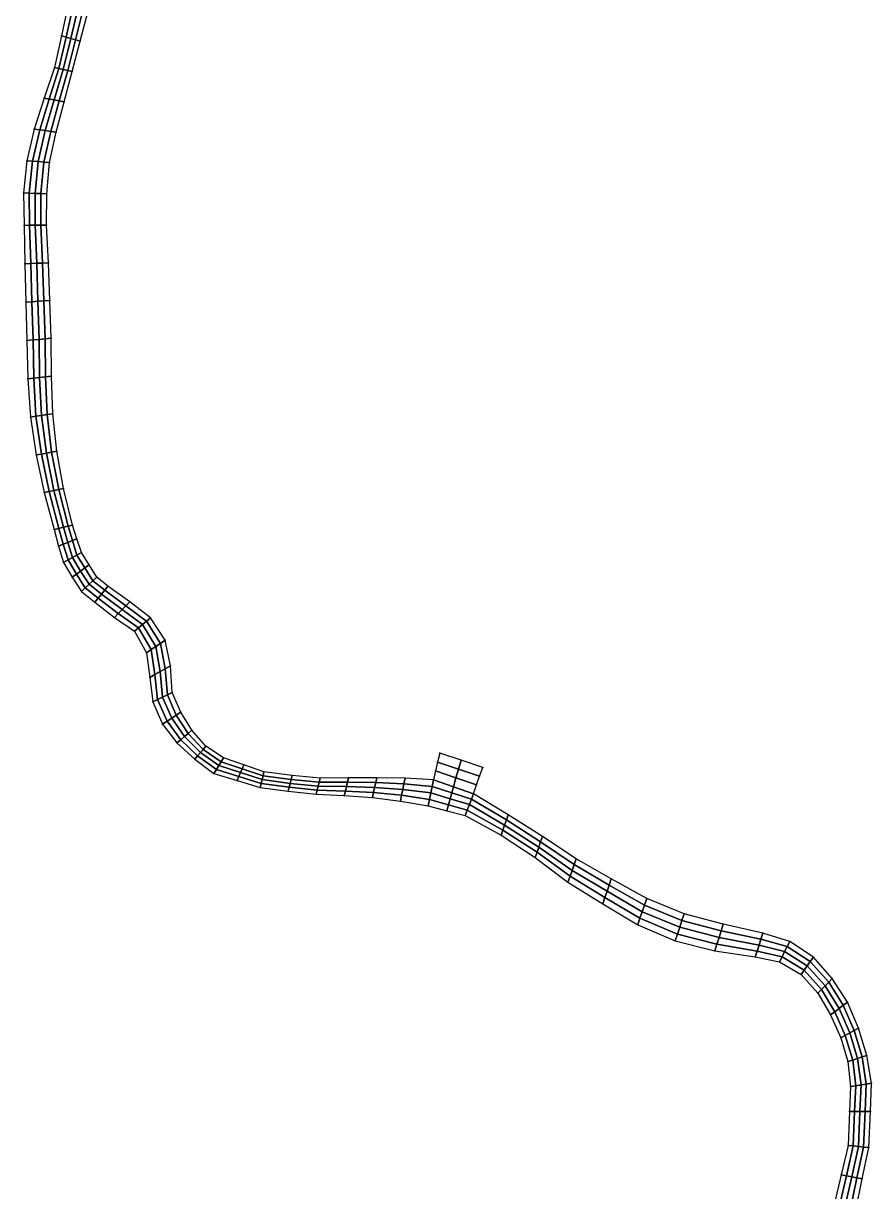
# Model space of a CAD drawing. Extents: x 380707 to 407438, y 6452841 to 6483357.
# Drawn here: x 404945 to 406314, y 6473860 to 6475747 of the extents above; entities that cross this region are included whole.
import ezdxf

# ---------------------------------------------------------------- set-up
doc = ezdxf.new("R2010")
doc.units = 0
for name, color, linetype in [('MESH_BOUND', 25, 'CONTINUOUS'), ('MESH_ELEMS', 18, 'CONTINUOUS'), ('MESH_NDSTRNGS', 17, 'CONTINUOUS'), ('MESH_NODES', 18, 'CONTINUOUS')]:
    doc.layers.add(name, color=color, linetype=linetype)

msp = doc.modelspace()

# ---------------------------------------------------------------- linework, layer by layer
at = {"layer": 'MESH_BOUND', "color": 25}
for points in [[(405016.874, 6475778.52, 1.051), (405006.238, 6475727.21, 0.878)], [(405036.489, 6475718.46, 1.005), (405049.411, 6475767.37, 1.38)], [(405006.238, 6475727.21, 0.878), (404994.872, 6475676.1, 0.903)], [(405023.564, 6475669.55, 0.808), (405036.489, 6475718.46, 1.005)], [(404994.872, 6475676.1, 0.903), (404978.124, 6475626.43, 0.861)], [(405010.644, 6475620.64, 1.458), (405023.564, 6475669.55, 0.808)], [(404978.124, 6475626.43, 0.861), (404962.206, 6475576.52, 0.428)], [(404997.843, 6475571.71, 1.864), (405010.644, 6475620.64, 1.458)], [(404962.206, 6475576.52, 0.428), (404950.489, 6475525.52, 0.475)], [(404987.029, 6475522.37, 1.937), (404997.843, 6475571.71, 1.864)], [(404950.489, 6475525.52, 0.475), (404944.729, 6475473.45, 0.909)], [(404982.355, 6475472, 2.616), (404987.029, 6475522.37, 1.937)], [(404944.729, 6475473.45, 0.909), (404945.803, 6475421.05, -1.663)], [(404981.93, 6475421.42, 1.966), (404982.355, 6475472, 2.616)], [(404945.803, 6475421.05, -1.663), (404947.069, 6475359.09, -1.265)], [(404985.331, 6475360.54, 1.17), (404981.93, 6475421.42, 1.966)], [(404947.069, 6475359.09, -1.265), (404948.849, 6475297.13, -0.876)], [(404987.605, 6475299.6, 1.335), (404985.331, 6475360.54, 1.17)], [(404948.849, 6475297.13, -0.876), (404950.584, 6475235.18, -1.213)], [(404989.676, 6475238.66, 0.958), (404987.605, 6475299.6, 1.335)], [(404950.584, 6475235.18, -1.213), (404952.065, 6475173.22, -1.091)], [(404989.952, 6475177.68, 1.245), (404989.676, 6475238.66, 0.958)], [(404992.085, 6475116.8, 1.366), (404989.952, 6475177.68, 1.245)], [(404952.065, 6475173.22, -1.091), (404956.094, 6475111.49, -0.995)], [(404956.094, 6475111.49, -0.995), (404965.489, 6475050.22, -1.192)], [(404998.624, 6475056.17, 0.651), (404992.085, 6475116.8, 1.366)], [(404965.489, 6475050.22, -1.192), (404978.539, 6474989.73, -0.417)], [(405009.701, 6474996.34, 0.914), (404998.624, 6475056.17, 0.651)], [(404978.539, 6474989.73, -0.417), (404994.567, 6474929.86, -1.343)], [(405024.243, 6474937.12, 1.061), (405009.701, 6474996.34, 0.914)], [(404994.567, 6474929.86, -1.343), (405001.42, 6474903.04, -1.246)], [(405031.285, 6474914.83, 1.388), (405024.243, 6474937.12, 1.061)], [(405038.54, 6474892.63, 0.722), (405031.285, 6474914.83, 1.388)], [(405001.42, 6474903.04, -1.246), (405009.583, 6474876.77, -0.109)], [(405050.723, 6474872.68, 0.891), (405038.54, 6474892.63, 0.722)], [(405009.583, 6474876.77, -0.109), (405023.59, 6474852.9, -0.716)], [(405063.157, 6474852.95, 0.058), (405050.723, 6474872.68, 0.891)], [(405023.59, 6474852.9, -0.716), (405038.539, 6474829.83, 0.948)], [(405081.367, 6474838.29, 0.316), (405063.157, 6474852.95, 0.058)], [(405116.378, 6474813.03, -1.377), (405081.367, 6474838.29, 0.316)], [(405038.539, 6474829.83, 0.948), (405059.9, 6474812.23, -1.573)], [(405059.9, 6474812.23, -1.573), (405091.62, 6474787.91, 1.263)], [(405150.172, 6474787.18, -1.672), (405116.378, 6474813.03, -1.377)], [(405091.62, 6474787.91, 1.263), (405124.169, 6474765.67, 0.329)], [(405173.824, 6474750.97, -0.343), (405150.172, 6474787.18, -1.672)], [(405124.169, 6474765.67, 0.329), (405143.665, 6474730.78, -0.263)], [(405182.339, 6474709.75, -1.629), (405173.824, 6474750.97, -0.343)], [(405143.665, 6474730.78, -0.263), (405148.682, 6474691.04, -0.481)], [(405185.001, 6474666.58, 0.082), (405182.339, 6474709.75, -1.629)], [(405148.682, 6474691.04, -0.481), (405153.7, 6474651.3, -2.374)], [(405199.065, 6474635.05, 1.523), (405185.001, 6474666.58, 0.082)], [(405153.7, 6474651.3, -2.374), (405169.579, 6474615.72, -1.413)], [(405216.798, 6474605.63, -0.29), (405199.065, 6474635.05, 1.523)], [(405169.579, 6474615.72, -1.413), (405192.768, 6474585.31, -0.119)], [(405239.37, 6474579.96, -0.391), (405216.798, 6474605.63, -0.29)], [(405192.768, 6474585.31, -0.119), (405221.545, 6474559.08, -0.152)], [(405268.051, 6474561.14, 0.077), (405239.37, 6474579.96, -0.391)], [(405221.545, 6474559.08, -0.152), (405252.437, 6474535.76, 1.138)], [(405300.648, 6474549.75, 0.597), (405268.051, 6474561.14, 0.077)], [(405613.608, 6474554.28, 0.962), (405610.155, 6474539.94, 1.87)], [(405617.1, 6474568.6, 2.559), (405613.608, 6474554.28, 0.962)], [(405651.8, 6474557.1, 1.776), (405617.1, 6474568.6, 2.559)], [(405686.5, 6474545.6, 2.483), (405651.8, 6474557.1, 1.776)], [(405252.437, 6474535.76, 1.138), (405289.751, 6474524.56, 1.63)], [(405333.242, 6474538.36, -1.611), (405300.648, 6474549.75, 0.597)], [(405378.574, 6474532.45, -1.544), (405333.242, 6474538.36, -1.611)], [(405424.026, 6474528.49, -1.308), (405378.574, 6474532.45, -1.544)], [(405610.155, 6474539.94, 1.87), (405606.79, 6474525.59, -0.867)], [(405681.304, 6474531.48, 2.784), (405686.5, 6474545.6, 2.483)], [(405289.751, 6474524.56, 1.63), (405327.062, 6474513.35, 1.846)], [(405327.062, 6474513.35, 1.846), (405372.196, 6474507.35, 0.5)], [(405469.74, 6474528.81, -1.735), (405424.026, 6474528.49, -1.308)], [(405515.455, 6474529.01, -2.056), (405469.74, 6474528.81, -1.735)], [(405561.145, 6474528.13, -1.922), (405515.455, 6474529.01, -2.056)], [(405606.79, 6474525.59, -0.867), (405561.145, 6474528.13, -1.922)], [(405671.6, 6474503, -0.844), (405676.292, 6474517.3, 2.706)], [(405676.292, 6474517.3, 2.706), (405681.304, 6474531.48, 2.784)], [(405372.196, 6474507.35, 0.5), (405417.408, 6474502.23, 0.686)], [(405417.408, 6474502.23, 0.686), (405462.899, 6474500.31, 1.526)], [(405462.899, 6474500.31, 1.526), (405508.305, 6474497.29, 1.136)], [(405508.305, 6474497.29, 1.136), (405553.432, 6474491.37, 1.897)], [(405727.476, 6474469.02, 0.132), (405671.6, 6474503, -0.844)], [(405553.432, 6474491.37, 1.897), (405598.264, 6474483.42, 1.887)], [(405598.264, 6474483.42, 1.887), (405628.198, 6474475.67, 1.667)], [(405628.198, 6474475.67, 1.667), (405658.129, 6474467.91, 0.898)], [(405658.129, 6474467.91, 0.898), (405716.013, 6474436.06, 0.955)], [(405782.823, 6474434.2, -1.449), (405727.476, 6474469.02, 0.132)], [(405716.013, 6474436.06, 0.955), (405771.132, 6474399.91, 0.709)], [(405837.402, 6474398.18, -1.017), (405782.823, 6474434.2, -1.449)], [(405771.132, 6474399.91, 0.709), (405824.093, 6474360.41, 0.567)], [(405894.019, 6474365.53, 0.059), (405837.402, 6474398.18, -1.017)], [(405951.309, 6474333.99, 0.021), (405894.019, 6474365.53, 0.059)], [(405824.093, 6474360.41, 0.567), (405880.19, 6474325.55, -0.403)], [(405880.19, 6474325.55, -0.403), (405936.624, 6474291.2, 1.328)], [(406011.714, 6474309.3, 0.2), (405951.309, 6474333.99, 0.021)], [(406074.833, 6474292.52, -1.065), (406011.714, 6474309.3, 0.2)], [(405936.624, 6474291.2, 1.328), (405997.383, 6474265.61, 1.161)], [(406138.532, 6474277.71, -1.914), (406074.833, 6474292.52, -1.065)], [(406182.017, 6474264.48, -1.987), (406138.532, 6474277.71, -1.914)], [(405997.383, 6474265.61, 1.161), (406061.263, 6474249.6, 0.714)], [(406061.263, 6474249.6, 0.714), (406126.498, 6474239.49, 1.743)], [(406220.265, 6474239.07, -1.707), (406182.017, 6474264.48, -1.987)], [(406126.498, 6474239.49, 1.743), (406165.709, 6474231.67, 1.728)], [(406165.709, 6474231.67, 1.728), (406200.694, 6474211.15, 1.389)], [(406250.74, 6474204.94, -0.135), (406220.265, 6474239.07, -1.707)], [(406200.694, 6474211.15, 1.389), (406227.747, 6474180.98, 0.479)], [(406275.523, 6474166.51, 1.354), (406250.74, 6474204.94, -0.135)], [(406227.747, 6474180.98, 0.479), (406247.928, 6474145.98, 0.144)], [(406293.386, 6474124.44, -1.22), (406275.523, 6474166.51, 1.354)], [(406247.928, 6474145.98, 0.144), (406264.537, 6474109.02, 1.051)], [(406306.58, 6474080.48, 0.885), (406293.386, 6474124.44, -1.22)], [(406264.537, 6474109.02, 1.051), (406276.188, 6474070.43, 0.598)], [(406314.351, 6474035.61, 0.063), (406306.58, 6474080.48, 0.885)], [(406276.188, 6474070.43, 0.598), (406280.03, 6474030.25, -0.213)], [(406280.03, 6474030.25, -0.213), (406278.423, 6473989.72, -0.159)], [(406312.284, 6473989.74, -0.582), (406314.351, 6474035.61, 0.063)], [(406278.423, 6473989.72, -0.159), (406276.255, 6473935.05, -0.09)], [(406309.666, 6473931.66, 1.135), (406312.284, 6473989.74, -0.582)], [(406276.255, 6473935.05, -0.09), (406265.087, 6473887.48, 0.395)], [(406299.175, 6473881.04, 0.669), (406309.666, 6473931.66, 1.135)], [(406265.087, 6473887.48, 0.395), (406253.919, 6473839.92, -0.778)], [(406288.683, 6473830.43, 1.475), (406299.175, 6473881.04, 0.669)]]:
    msp.add_polyline3d(points, dxfattribs=at)
at = {"layer": 'MESH_ELEMS', "color": 178}
for points in [[(405006.238, 6475727.21, 0.878), (405013.8, 6475725.02, 0.515), (405025.008, 6475775.73, 0.356), (405016.874, 6475778.52, 1.051)], [(405013.8, 6475725.02, 0.515), (405021.363, 6475722.83, 0.478), (405033.143, 6475772.94, 0.233), (405025.008, 6475775.73, 0.356)], [(405021.363, 6475722.83, 0.478), (405028.926, 6475720.65, 0.467), (405041.277, 6475770.15, 0.28), (405033.143, 6475772.94, 0.233)], [(405028.926, 6475720.65, 0.467), (405036.489, 6475718.46, 1.005), (405049.411, 6475767.37, 1.38), (405041.277, 6475770.15, 0.28)], [(404994.872, 6475676.1, 0.903), (405002.045, 6475674.46, 0.859), (405013.8, 6475725.02, 0.515), (405006.238, 6475727.21, 0.878)], [(405002.045, 6475674.46, 0.859), (405009.218, 6475672.82, 0.747), (405021.363, 6475722.83, 0.478), (405013.8, 6475725.02, 0.515)], [(405009.218, 6475672.82, 0.747), (405016.391, 6475671.19, 0.619), (405028.926, 6475720.65, 0.467), (405021.363, 6475722.83, 0.478)], [(405016.391, 6475671.19, 0.619), (405023.564, 6475669.55, 0.808), (405036.489, 6475718.46, 1.005), (405028.926, 6475720.65, 0.467)], [(404978.124, 6475626.43, 0.861), (404986.254, 6475624.99, 0.362), (405002.045, 6475674.46, 0.859), (404994.872, 6475676.1, 0.903)], [(404986.254, 6475624.99, 0.362), (404994.384, 6475623.54, 0.412), (405009.218, 6475672.82, 0.747), (405002.045, 6475674.46, 0.859)], [(404994.384, 6475623.54, 0.412), (405002.514, 6475622.09, 0.992), (405016.391, 6475671.19, 0.619), (405009.218, 6475672.82, 0.747)], [(405002.514, 6475622.09, 0.992), (405010.644, 6475620.64, 1.458), (405023.564, 6475669.55, 0.808), (405016.391, 6475671.19, 0.619)], [(404962.206, 6475576.52, 0.428), (404971.115, 6475575.32, 0.173), (404986.254, 6475624.99, 0.362), (404978.124, 6475626.43, 0.861)], [(404971.115, 6475575.32, 0.173), (404980.024, 6475574.11, 0.271), (404994.384, 6475623.54, 0.412), (404986.254, 6475624.99, 0.362)], [(404980.024, 6475574.11, 0.271), (404988.933, 6475572.91, 0.367), (405002.514, 6475622.09, 0.992), (404994.384, 6475623.54, 0.412)], [(404988.933, 6475572.91, 0.367), (404997.843, 6475571.71, 1.864), (405010.644, 6475620.64, 1.458), (405002.514, 6475622.09, 0.992)], [(404950.489, 6475525.52, 0.475), (404959.624, 6475524.73, 0.18), (404971.115, 6475575.32, 0.173), (404962.206, 6475576.52, 0.428)], [(404959.624, 6475524.73, 0.18), (404968.759, 6475523.94, 0.343), (404980.024, 6475574.11, 0.271), (404971.115, 6475575.32, 0.173)], [(404968.759, 6475523.94, 0.343), (404977.894, 6475523.16, 0.635), (404988.933, 6475572.91, 0.367), (404980.024, 6475574.11, 0.271)], [(404977.894, 6475523.16, 0.635), (404987.029, 6475522.37, 1.937), (404997.843, 6475571.71, 1.864), (404988.933, 6475572.91, 0.367)], [(404944.729, 6475473.45, 0.909), (404954.136, 6475473.09, 0.432), (404959.624, 6475524.73, 0.18), (404950.489, 6475525.52, 0.475)], [(404954.136, 6475473.09, 0.432), (404963.542, 6475472.73, 0.847), (404968.759, 6475523.94, 0.343), (404959.624, 6475524.73, 0.18)], [(404963.542, 6475472.73, 0.847), (404972.948, 6475472.37, 1.454), (404977.894, 6475523.16, 0.635), (404968.759, 6475523.94, 0.343)], [(404972.948, 6475472.37, 1.454), (404982.355, 6475472, 2.616), (404987.029, 6475522.37, 1.937), (404977.894, 6475523.16, 0.635)], [(404945.803, 6475421.05, -1.663), (404954.835, 6475421.14, -3.013), (404954.136, 6475473.09, 0.432), (404944.729, 6475473.45, 0.909)], [(404954.835, 6475421.14, -3.013), (404963.867, 6475421.23, -2.471), (404963.542, 6475472.73, 0.847), (404954.136, 6475473.09, 0.432)], [(404963.867, 6475421.23, -2.471), (404972.898, 6475421.33, -0.902), (404972.948, 6475472.37, 1.454), (404963.542, 6475472.73, 0.847)], [(404972.898, 6475421.33, -0.902), (404981.93, 6475421.42, 1.966), (404982.355, 6475472, 2.616), (404972.948, 6475472.37, 1.454)], [(404947.069, 6475359.09, -1.265), (404956.635, 6475359.45, -1.998), (404954.835, 6475421.14, -3.013), (404945.803, 6475421.05, -1.663)], [(404956.635, 6475359.45, -1.998), (404966.2, 6475359.81, -2.062), (404963.867, 6475421.23, -2.471), (404954.835, 6475421.14, -3.013)], [(404966.2, 6475359.81, -2.062), (404975.766, 6475360.17, -0.891), (404972.898, 6475421.33, -0.902), (404963.867, 6475421.23, -2.471)], [(404975.766, 6475360.17, -0.891), (404985.331, 6475360.54, 1.17), (404981.93, 6475421.42, 1.966), (404972.898, 6475421.33, -0.902)], [(404948.849, 6475297.13, -0.876), (404958.538, 6475297.75, -1.92), (404956.635, 6475359.45, -1.998), (404947.069, 6475359.09, -1.265)], [(404958.538, 6475297.75, -1.92), (404968.227, 6475298.37, -1.949), (404966.2, 6475359.81, -2.062), (404956.635, 6475359.45, -1.998)], [(404968.227, 6475298.37, -1.949), (404977.916, 6475298.98, -0.179), (404975.766, 6475360.17, -0.891), (404966.2, 6475359.81, -2.062)], [(404977.916, 6475298.98, -0.179), (404987.605, 6475299.6, 1.335), (404985.331, 6475360.54, 1.17), (404975.766, 6475360.17, -0.891)], [(404950.584, 6475235.18, -1.213), (404960.357, 6475236.05, -1.788), (404958.538, 6475297.75, -1.92), (404948.849, 6475297.13, -0.876)], [(404960.357, 6475236.05, -1.788), (404970.13, 6475236.92, -1.902), (404968.227, 6475298.37, -1.949), (404958.538, 6475297.75, -1.92)], [(404970.13, 6475236.92, -1.902), (404979.903, 6475237.79, -0.964), (404977.916, 6475298.98, -0.179), (404968.227, 6475298.37, -1.949)], [(404979.903, 6475237.79, -0.964), (404989.676, 6475238.66, 0.958), (404987.605, 6475299.6, 1.335), (404977.916, 6475298.98, -0.179)], [(404952.065, 6475173.22, -1.091), (404961.537, 6475174.33, -1.833), (404960.357, 6475236.05, -1.788), (404950.584, 6475235.18, -1.213)], [(404961.537, 6475174.33, -1.833), (404971.009, 6475175.45, -1.746), (404970.13, 6475236.92, -1.902), (404960.357, 6475236.05, -1.788)], [(404971.009, 6475175.45, -1.746), (404980.48, 6475176.56, -1.029), (404979.903, 6475237.79, -0.964), (404970.13, 6475236.92, -1.902)], [(404980.48, 6475176.56, -1.029), (404989.952, 6475177.68, 1.245), (404989.676, 6475238.66, 0.958), (404979.903, 6475237.79, -0.964)], [(404956.094, 6475111.49, -0.995), (404965.092, 6475112.81, -1.81), (404961.537, 6475174.33, -1.833), (404952.065, 6475173.22, -1.091)], [(404965.092, 6475112.81, -1.81), (404974.09, 6475114.14, -1.712), (404971.009, 6475175.45, -1.746), (404961.537, 6475174.33, -1.833)], [(404974.09, 6475114.14, -1.712), (404983.087, 6475115.47, -1.124), (404980.48, 6475176.56, -1.029), (404971.009, 6475175.45, -1.746)], [(404983.087, 6475115.47, -1.124), (404992.085, 6475116.8, 1.366), (404989.952, 6475177.68, 1.245), (404980.48, 6475176.56, -1.029)], [(404965.489, 6475050.22, -1.192), (404973.773, 6475051.71, -2.044), (404965.092, 6475112.81, -1.81), (404956.094, 6475111.49, -0.995)], [(404973.773, 6475051.71, -2.044), (404982.057, 6475053.2, -1.78), (404974.09, 6475114.14, -1.712), (404965.092, 6475112.81, -1.81)], [(404982.057, 6475053.2, -1.78), (404990.341, 6475054.68, -1.178), (404983.087, 6475115.47, -1.124), (404974.09, 6475114.14, -1.712)], [(404990.341, 6475054.68, -1.178), (404998.624, 6475056.17, 0.651), (404992.085, 6475116.8, 1.366), (404983.087, 6475115.47, -1.124)], [(404978.539, 6474989.73, -0.417), (404986.329, 6474991.38, -1.906), (404973.773, 6475051.71, -2.044), (404965.489, 6475050.22, -1.192)], [(404986.329, 6474991.38, -1.906), (404994.12, 6474993.04, -2.001), (404982.057, 6475053.2, -1.78), (404973.773, 6475051.71, -2.044)], [(404994.12, 6474993.04, -2.001), (405001.911, 6474994.69, -1.407), (404990.341, 6475054.68, -1.178), (404982.057, 6475053.2, -1.78)], [(405001.911, 6474994.69, -1.407), (405009.701, 6474996.34, 0.914), (404998.624, 6475056.17, 0.651), (404990.341, 6475054.68, -1.178)], [(404994.567, 6474929.86, -1.343), (405001.986, 6474931.68, -2.104), (404986.329, 6474991.38, -1.906), (404978.539, 6474989.73, -0.417)], [(405001.986, 6474931.68, -2.104), (405009.405, 6474933.49, -1.916), (404994.12, 6474993.04, -2.001), (404986.329, 6474991.38, -1.906)], [(405009.405, 6474933.49, -1.916), (405016.824, 6474935.31, -0.651), (405001.911, 6474994.69, -1.407), (404994.12, 6474993.04, -2.001)], [(405016.824, 6474935.31, -0.651), (405024.243, 6474937.12, 1.061), (405009.701, 6474996.34, 0.914), (405001.911, 6474994.69, -1.407)], [(405001.42, 6474903.04, -1.246), (405008.886, 6474905.99, -2.032), (405001.986, 6474931.68, -2.104), (404994.567, 6474929.86, -1.343)], [(405008.886, 6474905.99, -2.032), (405016.352, 6474908.94, -1.734), (405009.405, 6474933.49, -1.916), (405001.986, 6474931.68, -2.104)], [(405016.352, 6474908.94, -1.734), (405023.819, 6474911.88, -0.652), (405016.824, 6474935.31, -0.651), (405009.405, 6474933.49, -1.916)], [(405023.819, 6474911.88, -0.652), (405031.285, 6474914.83, 1.388), (405024.243, 6474937.12, 1.061), (405016.824, 6474935.31, -0.651)], [(405024.061, 6474884.7, -1.741), (405031.3, 6474888.67, -1.076), (405023.819, 6474911.88, -0.652), (405016.352, 6474908.94, -1.734)], [(405031.3, 6474888.67, -1.076), (405038.54, 6474892.63, 0.722), (405031.285, 6474914.83, 1.388), (405023.819, 6474911.88, -0.652)], [(405009.583, 6474876.77, -0.109), (405016.822, 6474880.73, -1.968), (405008.886, 6474905.99, -2.032), (405001.42, 6474903.04, -1.246)], [(405016.822, 6474880.73, -1.968), (405024.061, 6474884.7, -1.741), (405016.352, 6474908.94, -1.734), (405008.886, 6474905.99, -2.032)], [(405043.94, 6474867.74, -0.982), (405050.723, 6474872.68, 0.891), (405038.54, 6474892.63, 0.722), (405031.3, 6474888.67, -1.076)], [(405023.59, 6474852.9, -0.716), (405030.373, 6474857.84, -2.254), (405016.822, 6474880.73, -1.968), (405009.583, 6474876.77, -0.109)], [(405030.373, 6474857.84, -2.254), (405037.156, 6474862.79, -2.028), (405024.061, 6474884.7, -1.741), (405016.822, 6474880.73, -1.968)], [(405037.156, 6474862.79, -2.028), (405043.94, 6474867.74, -0.982), (405031.3, 6474888.67, -1.076), (405024.061, 6474884.7, -1.741)], [(405057.003, 6474847.17, -1.495), (405063.157, 6474852.95, 0.058), (405050.723, 6474872.68, 0.891), (405043.94, 6474867.74, -0.982)], [(405038.539, 6474829.83, 0.948), (405044.694, 6474835.61, -2.114), (405030.373, 6474857.84, -2.254), (405023.59, 6474852.9, -0.716)], [(405044.694, 6474835.61, -2.114), (405050.848, 6474841.39, -2.22), (405037.156, 6474862.79, -2.028), (405030.373, 6474857.84, -2.254)], [(405050.848, 6474841.39, -2.22), (405057.003, 6474847.17, -1.495), (405043.94, 6474867.74, -0.982), (405037.156, 6474862.79, -2.028)], [(405076, 6474831.78, -1.098), (405081.367, 6474838.29, 0.316), (405063.157, 6474852.95, 0.058), (405057.003, 6474847.17, -1.495)], [(405059.9, 6474812.23, -1.573), (405065.267, 6474818.75, -2.199), (405044.694, 6474835.61, -2.114), (405038.539, 6474829.83, 0.948)], [(405065.267, 6474818.75, -2.199), (405070.633, 6474825.26, -1.901), (405050.848, 6474841.39, -2.22), (405044.694, 6474835.61, -2.114)], [(405070.633, 6474825.26, -1.901), (405076, 6474831.78, -1.098), (405057.003, 6474847.17, -1.495), (405050.848, 6474841.39, -2.22)], [(405110.188, 6474806.75, -1.88), (405116.378, 6474813.03, -1.377), (405081.367, 6474838.29, 0.316), (405076, 6474831.78, -1.098)], [(405091.62, 6474787.91, 1.263), (405097.809, 6474794.19, -0.348), (405065.267, 6474818.75, -2.199), (405059.9, 6474812.23, -1.573)], [(405097.809, 6474794.19, -0.348), (405103.999, 6474800.47, -2.224), (405070.633, 6474825.26, -1.901), (405065.267, 6474818.75, -2.199)], [(405103.999, 6474800.47, -2.224), (405110.188, 6474806.75, -1.88), (405076, 6474831.78, -1.098), (405070.633, 6474825.26, -1.901)], [(405130.67, 6474771.05, -1.262), (405137.171, 6474776.43, -2.159), (405103.999, 6474800.47, -2.224), (405097.809, 6474794.19, -0.348)], [(405137.171, 6474776.43, -2.159), (405143.671, 6474781.81, -2.681), (405110.188, 6474806.75, -1.88), (405103.999, 6474800.47, -2.224)], [(405143.671, 6474781.81, -2.681), (405150.172, 6474787.18, -1.672), (405116.378, 6474813.03, -1.377), (405110.188, 6474806.75, -1.88)], [(405124.169, 6474765.67, 0.329), (405130.67, 6474771.05, -1.262), (405097.809, 6474794.19, -0.348), (405091.62, 6474787.91, 1.263)], [(405158.744, 6474740.88, -1.484), (405166.284, 6474745.92, -2.281), (405143.671, 6474781.81, -2.681), (405137.171, 6474776.43, -2.159)], [(405166.284, 6474745.92, -2.281), (405173.824, 6474750.97, -0.343), (405150.172, 6474787.18, -1.672), (405143.671, 6474781.81, -2.681)], [(405143.665, 6474730.78, -0.263), (405151.205, 6474735.83, -0.703), (405130.67, 6474771.05, -1.262), (405124.169, 6474765.67, 0.329)], [(405151.205, 6474735.83, -0.703), (405158.744, 6474740.88, -1.484), (405137.171, 6474776.43, -2.159), (405130.67, 6474771.05, -1.262)], [(405157.096, 6474695.72, -0.754), (405165.51, 6474700.39, -1.081), (405158.744, 6474740.88, -1.484), (405151.205, 6474735.83, -0.703)], [(405165.51, 6474700.39, -1.081), (405173.925, 6474705.07, -1.629), (405166.284, 6474745.92, -2.281), (405158.744, 6474740.88, -1.484)], [(405173.925, 6474705.07, -1.629), (405182.339, 6474709.75, -1.629), (405173.824, 6474750.97, -0.343), (405166.284, 6474745.92, -2.281)], [(405148.682, 6474691.04, -0.481), (405157.096, 6474695.72, -0.754), (405151.205, 6474735.83, -0.703), (405143.665, 6474730.78, -0.263)], [(405169.35, 6474658.94, -2.921), (405177.176, 6474662.76, -1.378), (405173.925, 6474705.07, -1.629), (405165.51, 6474700.39, -1.081)], [(405177.176, 6474662.76, -1.378), (405185.001, 6474666.58, 0.082), (405182.339, 6474709.75, -1.629), (405173.925, 6474705.07, -1.629)], [(405153.7, 6474651.3, -2.374), (405161.525, 6474655.12, -2.98), (405157.096, 6474695.72, -0.754), (405148.682, 6474691.04, -0.481)], [(405161.525, 6474655.12, -2.98), (405169.35, 6474658.94, -2.921), (405165.51, 6474700.39, -1.081), (405157.096, 6474695.72, -0.754)], [(405191.693, 6474630.22, -1.222), (405199.065, 6474635.05, 1.523), (405185.001, 6474666.58, 0.082), (405177.176, 6474662.76, -1.378)], [(405169.579, 6474615.72, -1.413), (405176.951, 6474620.55, -2.472), (405161.525, 6474655.12, -2.98), (405153.7, 6474651.3, -2.374)], [(405176.951, 6474620.55, -2.472), (405184.322, 6474625.39, -2.389), (405169.35, 6474658.94, -2.921), (405161.525, 6474655.12, -2.98)], [(405184.322, 6474625.39, -2.389), (405191.693, 6474630.22, -1.222), (405177.176, 6474662.76, -1.378), (405169.35, 6474658.94, -2.921)], [(405204.783, 6474595.47, -2.656), (405210.79, 6474600.55, -1.5), (405191.693, 6474630.22, -1.222), (405184.322, 6474625.39, -2.389)], [(405210.79, 6474600.55, -1.5), (405216.798, 6474605.63, -0.29), (405199.065, 6474635.05, 1.523), (405191.693, 6474630.22, -1.222)], [(405192.768, 6474585.31, -0.119), (405198.775, 6474590.39, -2.538), (405176.951, 6474620.55, -2.472), (405169.579, 6474615.72, -1.413)], [(405198.775, 6474590.39, -2.538), (405204.783, 6474595.47, -2.656), (405184.322, 6474625.39, -2.389), (405176.951, 6474620.55, -2.472)], [(405221.545, 6474559.08, -0.152), (405226.001, 6474564.3, -2.478), (405198.775, 6474590.39, -2.538), (405192.768, 6474585.31, -0.119)], [(405226.001, 6474564.3, -2.478), (405230.458, 6474569.52, -2.971), (405204.783, 6474595.47, -2.656), (405198.775, 6474590.39, -2.538)], [(405230.458, 6474569.52, -2.971), (405234.914, 6474574.74, -2.22), (405210.79, 6474600.55, -1.5), (405204.783, 6474595.47, -2.656)], [(405234.914, 6474574.74, -2.22), (405239.37, 6474579.96, -0.391), (405216.798, 6474605.63, -0.29), (405210.79, 6474600.55, -1.5)], [(405260.244, 6474548.45, -2.293), (405264.148, 6474554.79, -1.867), (405234.914, 6474574.74, -2.22), (405230.458, 6474569.52, -2.971)], [(405264.148, 6474554.79, -1.867), (405268.051, 6474561.14, 0.077), (405239.37, 6474579.96, -0.391), (405234.914, 6474574.74, -2.22)], [(405252.437, 6474535.76, 1.138), (405256.34, 6474542.11, -1.898), (405226.001, 6474564.3, -2.478), (405221.545, 6474559.08, -0.152)], [(405256.34, 6474542.11, -1.898), (405260.244, 6474548.45, -2.293), (405230.458, 6474569.52, -2.971), (405226.001, 6474564.3, -2.478)], [(405295.199, 6474537.16, -2.511), (405297.924, 6474543.45, -2.03), (405264.148, 6474554.79, -1.867), (405260.244, 6474548.45, -2.293)], [(405297.924, 6474543.45, -2.03), (405300.648, 6474549.75, 0.597), (405268.051, 6474561.14, 0.077), (405264.148, 6474554.79, -1.867)], [(405610.155, 6474539.94, 1.87), (405643.223, 6474528.62, 0.009), (405647.456, 6474542.88, 0.735), (405613.608, 6474554.28, 0.962)], [(405651.8, 6474557.1, 1.776), (405617.1, 6474568.6, 2.559), (405613.608, 6474554.28, 0.962), (405647.456, 6474542.88, 0.735)], [(405681.304, 6474531.48, 2.784), (405686.5, 6474545.6, 2.483), (405651.8, 6474557.1, 1.776), (405647.456, 6474542.88, 0.735)], [(405289.751, 6474524.56, 1.63), (405292.475, 6474530.86, -1.391), (405256.34, 6474542.11, -1.898), (405252.437, 6474535.76, 1.138)], [(405292.475, 6474530.86, -1.391), (405295.199, 6474537.16, -2.511), (405260.244, 6474548.45, -2.293), (405256.34, 6474542.11, -1.898)], [(405328.607, 6474519.6, -0.672), (405330.152, 6474525.86, -2.34), (405295.199, 6474537.16, -2.511), (405292.475, 6474530.86, -1.391)], [(405330.152, 6474525.86, -2.34), (405331.697, 6474532.11, -2.631), (405297.924, 6474543.45, -2.03), (405295.199, 6474537.16, -2.511)], [(405331.697, 6474532.11, -2.631), (405333.242, 6474538.36, -1.611), (405300.648, 6474549.75, 0.597), (405297.924, 6474543.45, -2.03)], [(405375.385, 6474519.9, -2.483), (405376.98, 6474526.18, -2.3), (405331.697, 6474532.11, -2.631), (405330.152, 6474525.86, -2.34)], [(405376.98, 6474526.18, -2.3), (405378.574, 6474532.45, -1.544), (405333.242, 6474538.36, -1.611), (405331.697, 6474532.11, -2.631)], [(405422.371, 6474521.93, -2.187), (405424.026, 6474528.49, -1.308), (405378.574, 6474532.45, -1.544), (405376.98, 6474526.18, -2.3)], [(405639.195, 6474514.29, -1.88), (405643.223, 6474528.62, 0.009), (405610.155, 6474539.94, 1.87), (405606.79, 6474525.59, -0.867)], [(405643.223, 6474528.62, 0.009), (405676.292, 6474517.3, 2.706), (405681.304, 6474531.48, 2.784), (405647.456, 6474542.88, 0.735)], [(405327.062, 6474513.35, 1.846), (405328.607, 6474519.6, -0.672), (405292.475, 6474530.86, -1.391), (405289.751, 6474524.56, 1.63)], [(405372.196, 6474507.35, 0.5), (405373.791, 6474513.62, -1.632), (405328.607, 6474519.6, -0.672), (405327.062, 6474513.35, 1.846)], [(405373.791, 6474513.62, -1.632), (405375.385, 6474519.9, -2.483), (405330.152, 6474525.86, -2.34), (405328.607, 6474519.6, -0.672)], [(405417.408, 6474502.23, 0.686), (405419.062, 6474508.8, -1.086), (405373.791, 6474513.62, -1.632), (405372.196, 6474507.35, 0.5)], [(405419.062, 6474508.8, -1.086), (405420.717, 6474515.36, -2.249), (405375.385, 6474519.9, -2.483), (405373.791, 6474513.62, -1.632)], [(405420.717, 6474515.36, -2.249), (405422.371, 6474521.93, -2.187), (405376.98, 6474526.18, -2.3), (405375.385, 6474519.9, -2.483)], [(405464.609, 6474507.43, -0.143), (405466.32, 6474514.56, -2.267), (405420.717, 6474515.36, -2.249), (405419.062, 6474508.8, -1.086)], [(405466.32, 6474514.56, -2.267), (405468.03, 6474521.68, -2.164), (405422.371, 6474521.93, -2.187), (405420.717, 6474515.36, -2.249)], [(405468.03, 6474521.68, -2.164), (405469.74, 6474528.81, -1.735), (405424.026, 6474528.49, -1.308), (405422.371, 6474521.93, -2.187)], [(405510.092, 6474505.22, -0.906), (405511.88, 6474513.15, -2.21), (405466.32, 6474514.56, -2.267), (405464.609, 6474507.43, -0.143)], [(405511.88, 6474513.15, -2.21), (405513.668, 6474521.08, -2.118), (405468.03, 6474521.68, -2.164), (405466.32, 6474514.56, -2.267)], [(405513.668, 6474521.08, -2.118), (405515.455, 6474529.01, -2.056), (405469.74, 6474528.81, -1.735), (405468.03, 6474521.68, -2.164)], [(405555.36, 6474500.56, -0.517), (405557.289, 6474509.75, -1.562), (405511.88, 6474513.15, -2.21), (405510.092, 6474505.22, -0.906)], [(405557.289, 6474509.75, -1.562), (405559.217, 6474518.94, -1.956), (405513.668, 6474521.08, -2.118), (405511.88, 6474513.15, -2.21)], [(405559.217, 6474518.94, -1.956), (405561.145, 6474528.13, -1.922), (405515.455, 6474529.01, -2.056), (405513.668, 6474521.08, -2.118)], [(405602.527, 6474504.5, -1.601), (405604.659, 6474515.05, -1.986), (405559.217, 6474518.94, -1.956), (405557.289, 6474509.75, -1.562)], [(405604.659, 6474515.05, -1.986), (405606.79, 6474525.59, -0.867), (405561.145, 6474528.13, -1.922), (405559.217, 6474518.94, -1.956)], [(405633.696, 6474494.98, -1.554), (405636.446, 6474504.64, -1.89), (405604.659, 6474515.05, -1.986), (405602.527, 6474504.5, -1.601)], [(405636.446, 6474504.64, -1.89), (405639.195, 6474514.29, -1.88), (405606.79, 6474525.59, -0.867), (405604.659, 6474515.05, -1.986)], [(405668.232, 6474494.23, -2.562), (405671.6, 6474503, -0.844), (405639.195, 6474514.29, -1.88), (405636.446, 6474504.64, -1.89)], [(405639.195, 6474514.29, -1.88), (405671.6, 6474503, -0.844), (405676.292, 6474517.3, 2.706), (405643.223, 6474528.62, 0.009)], [(405462.899, 6474500.31, 1.526), (405464.609, 6474507.43, -0.143), (405419.062, 6474508.8, -1.086), (405417.408, 6474502.23, 0.686)], [(405508.305, 6474497.29, 1.136), (405510.092, 6474505.22, -0.906), (405464.609, 6474507.43, -0.143), (405462.899, 6474500.31, 1.526)], [(405553.432, 6474491.37, 1.897), (405555.36, 6474500.56, -0.517), (405510.092, 6474505.22, -0.906), (405508.305, 6474497.29, 1.136)], [(405598.264, 6474483.42, 1.887), (405600.395, 6474493.96, -0.693), (405555.36, 6474500.56, -0.517), (405553.432, 6474491.37, 1.897)], [(405600.395, 6474493.96, -0.693), (405602.527, 6474504.5, -1.601), (405557.289, 6474509.75, -1.562), (405555.36, 6474500.56, -0.517)], [(405630.947, 6474485.33, -0.46), (405633.696, 6474494.98, -1.554), (405602.527, 6474504.5, -1.601), (405600.395, 6474493.96, -0.693)], [(405661.497, 6474476.68, -0.871), (405664.865, 6474485.46, -2.252), (405633.696, 6474494.98, -1.554), (405630.947, 6474485.33, -0.46)], [(405664.865, 6474485.46, -2.252), (405668.232, 6474494.23, -2.562), (405636.446, 6474504.64, -1.89), (405633.696, 6474494.98, -1.554)], [(405721.745, 6474452.54, -2.083), (405724.61, 6474460.78, -2.285), (405668.232, 6474494.23, -2.562), (405664.865, 6474485.46, -2.252)], [(405724.61, 6474460.78, -2.285), (405727.476, 6474469.02, 0.132), (405671.6, 6474503, -0.844), (405668.232, 6474494.23, -2.562)], [(405628.198, 6474475.67, 1.667), (405630.947, 6474485.33, -0.46), (405600.395, 6474493.96, -0.693), (405598.264, 6474483.42, 1.887)], [(405658.129, 6474467.91, 0.898), (405661.497, 6474476.68, -0.871), (405630.947, 6474485.33, -0.46), (405628.198, 6474475.67, 1.667)], [(405716.013, 6474436.06, 0.955), (405718.879, 6474444.3, -1.064), (405661.497, 6474476.68, -0.871), (405658.129, 6474467.91, 0.898)], [(405718.879, 6474444.3, -1.064), (405721.745, 6474452.54, -2.083), (405664.865, 6474485.46, -2.252), (405661.497, 6474476.68, -0.871)], [(405776.978, 6474417.06, -2.341), (405779.9, 6474425.63, -2.204), (405724.61, 6474460.78, -2.285), (405721.745, 6474452.54, -2.083)], [(405779.9, 6474425.63, -2.204), (405782.823, 6474434.2, -1.449), (405727.476, 6474469.02, 0.132), (405724.61, 6474460.78, -2.285)], [(405771.132, 6474399.91, 0.709), (405774.055, 6474408.48, -1.206), (405718.879, 6474444.3, -1.064), (405716.013, 6474436.06, 0.955)], [(405774.055, 6474408.48, -1.206), (405776.978, 6474417.06, -2.341), (405721.745, 6474452.54, -2.083), (405718.879, 6474444.3, -1.064)], [(405830.748, 6474379.29, -2.216), (405834.075, 6474388.74, -2.224), (405779.9, 6474425.63, -2.204), (405776.978, 6474417.06, -2.341)], [(405834.075, 6474388.74, -2.224), (405837.402, 6474398.18, -1.017), (405782.823, 6474434.2, -1.449), (405779.9, 6474425.63, -2.204)], [(405824.093, 6474360.41, 0.567), (405827.421, 6474369.85, -1.384), (405774.055, 6474408.48, -1.206), (405771.132, 6474399.91, 0.709)], [(405827.421, 6474369.85, -1.384), (405830.748, 6474379.29, -2.216), (405776.978, 6474417.06, -2.341), (405774.055, 6474408.48, -1.206)], [(405887.105, 6474345.54, -2.034), (405890.562, 6474355.53, -1.677), (405834.075, 6474388.74, -2.224), (405830.748, 6474379.29, -2.216)], [(405890.562, 6474355.53, -1.677), (405894.019, 6474365.53, 0.059), (405837.402, 6474398.18, -1.017), (405834.075, 6474388.74, -2.224)], [(405880.19, 6474325.55, -0.403), (405883.648, 6474335.55, -2.033), (405827.421, 6474369.85, -1.384), (405824.093, 6474360.41, 0.567)], [(405883.648, 6474335.55, -2.033), (405887.105, 6474345.54, -2.034), (405830.748, 6474379.29, -2.216), (405827.421, 6474369.85, -1.384)], [(405947.637, 6474323.29, -1.443), (405951.309, 6474333.99, 0.021), (405894.019, 6474365.53, 0.059), (405890.562, 6474355.53, -1.677)], [(405940.295, 6474301.9, -2.114), (405943.966, 6474312.59, -2.005), (405887.105, 6474345.54, -2.034), (405883.648, 6474335.55, -2.033)], [(405943.966, 6474312.59, -2.005), (405947.637, 6474323.29, -1.443), (405890.562, 6474355.53, -1.677), (405887.105, 6474345.54, -2.034)], [(405936.624, 6474291.2, 1.328), (405940.295, 6474301.9, -2.114), (405883.648, 6474335.55, -2.033), (405880.19, 6474325.55, -0.403)], [(406008.131, 6474298.38, -1.463), (406011.714, 6474309.3, 0.2), (405951.309, 6474333.99, 0.021), (405947.637, 6474323.29, -1.443)], [(406000.966, 6474276.54, -1.777), (406004.548, 6474287.46, -1.922), (405943.966, 6474312.59, -2.005), (405940.295, 6474301.9, -2.114)], [(406004.548, 6474287.46, -1.922), (406008.131, 6474298.38, -1.463), (405947.637, 6474323.29, -1.443), (405943.966, 6474312.59, -2.005)], [(406071.441, 6474281.79, -1.352), (406074.833, 6474292.52, -1.065), (406011.714, 6474309.3, 0.2), (406008.131, 6474298.38, -1.463)], [(405997.383, 6474265.61, 1.161), (406000.966, 6474276.54, -1.777), (405940.295, 6474301.9, -2.114), (405936.624, 6474291.2, 1.328)], [(406064.656, 6474260.33, -1.765), (406068.048, 6474271.06, -1.702), (406004.548, 6474287.46, -1.922), (406000.966, 6474276.54, -1.777)], [(406068.048, 6474271.06, -1.702), (406071.441, 6474281.79, -1.352), (406008.131, 6474298.38, -1.463), (406004.548, 6474287.46, -1.922)], [(406135.524, 6474268.16, -1.763), (406138.532, 6474277.71, -1.914), (406074.833, 6474292.52, -1.065), (406071.441, 6474281.79, -1.352)], [(406061.263, 6474249.6, 0.714), (406064.656, 6474260.33, -1.765), (406000.966, 6474276.54, -1.777), (405997.383, 6474265.61, 1.161)], [(406129.507, 6474249.04, 0.056), (406132.515, 6474258.6, -1.298), (406068.048, 6474271.06, -1.702), (406064.656, 6474260.33, -1.765)], [(406132.515, 6474258.6, -1.298), (406135.524, 6474268.16, -1.763), (406071.441, 6474281.79, -1.352), (406068.048, 6474271.06, -1.702)], [(406173.863, 6474248.07, -1.824), (406177.94, 6474256.28, -2.432), (406135.524, 6474268.16, -1.763), (406132.515, 6474258.6, -1.298)], [(406177.94, 6474256.28, -2.432), (406182.017, 6474264.48, -1.987), (406138.532, 6474277.71, -1.914), (406135.524, 6474268.16, -1.763)], [(406126.498, 6474239.49, 1.743), (406129.507, 6474249.04, 0.056), (406064.656, 6474260.33, -1.765), (406061.263, 6474249.6, 0.714)], [(406165.709, 6474231.67, 1.728), (406169.786, 6474239.87, -0.26), (406129.507, 6474249.04, 0.056), (406126.498, 6474239.49, 1.743)], [(406169.786, 6474239.87, -0.26), (406173.863, 6474248.07, -1.824), (406132.515, 6474258.6, -1.298), (406129.507, 6474249.04, 0.056)], [(406210.479, 6474225.11, -2.141), (406215.372, 6474232.09, -2.984), (406177.94, 6474256.28, -2.432), (406173.863, 6474248.07, -1.824)], [(406215.372, 6474232.09, -2.984), (406220.265, 6474239.07, -1.707), (406182.017, 6474264.48, -1.987), (406177.94, 6474256.28, -2.432)], [(406200.694, 6474211.15, 1.389), (406205.587, 6474218.13, -0.823), (406169.786, 6474239.87, -0.26), (406165.709, 6474231.67, 1.728)], [(406205.587, 6474218.13, -0.823), (406210.479, 6474225.11, -2.141), (406173.863, 6474248.07, -1.824), (406169.786, 6474239.87, -0.26)], [(406239.244, 6474192.96, -2.957), (406244.992, 6474198.95, -2.683), (406215.372, 6474232.09, -2.984), (406210.479, 6474225.11, -2.141)], [(406244.992, 6474198.95, -2.683), (406250.74, 6474204.94, -0.135), (406220.265, 6474239.07, -1.707), (406215.372, 6474232.09, -2.984)], [(406227.747, 6474180.98, 0.479), (406233.495, 6474186.97, -1.52), (406205.587, 6474218.13, -0.823), (406200.694, 6474211.15, 1.389)], [(406233.495, 6474186.97, -1.52), (406239.244, 6474192.96, -2.957), (406210.479, 6474225.11, -2.141), (406205.587, 6474218.13, -0.823)], [(406254.827, 6474151.11, -1.762), (406261.726, 6474156.24, -2.787), (406239.244, 6474192.96, -2.957), (406233.495, 6474186.97, -1.52)], [(406261.726, 6474156.24, -2.787), (406268.625, 6474161.37, -1.895), (406244.992, 6474198.95, -2.683), (406239.244, 6474192.96, -2.957)], [(406268.625, 6474161.37, -1.895), (406275.523, 6474166.51, 1.354), (406250.74, 6474204.94, -0.135), (406244.992, 6474198.95, -2.683)], [(406247.928, 6474145.98, 0.144), (406254.827, 6474151.11, -1.762), (406233.495, 6474186.97, -1.52), (406227.747, 6474180.98, 0.479)], [(406271.749, 6474112.88, -1.94), (406278.961, 6474116.73, -3.254), (406261.726, 6474156.24, -2.787), (406254.827, 6474151.11, -1.762)], [(406278.961, 6474116.73, -3.254), (406286.174, 6474120.58, -2.932), (406268.625, 6474161.37, -1.895), (406261.726, 6474156.24, -2.787)], [(406286.174, 6474120.58, -2.932), (406293.386, 6474124.44, -1.22), (406275.523, 6474166.51, 1.354), (406268.625, 6474161.37, -1.895)], [(406264.537, 6474109.02, 1.051), (406271.749, 6474112.88, -1.94), (406254.827, 6474151.11, -1.762), (406247.928, 6474145.98, 0.144)], [(406291.384, 6474075.45, -2.048), (406298.982, 6474077.96, -1.527), (406286.174, 6474120.58, -2.932), (406278.961, 6474116.73, -3.254)], [(406298.982, 6474077.96, -1.527), (406306.58, 6474080.48, 0.885), (406293.386, 6474124.44, -1.22), (406286.174, 6474120.58, -2.932)], [(406276.188, 6474070.43, 0.598), (406283.786, 6474072.94, -1.19), (406271.749, 6474112.88, -1.94), (406264.537, 6474109.02, 1.051)], [(406283.786, 6474072.94, -1.19), (406291.384, 6474075.45, -2.048), (406278.961, 6474116.73, -3.254), (406271.749, 6474112.88, -1.94)], [(406305.771, 6474034.27, -1.758), (406314.351, 6474035.61, 0.063), (406306.58, 6474080.48, 0.885), (406298.982, 6474077.96, -1.527)], [(406280.03, 6474030.25, -0.213), (406288.61, 6474031.59, -1.664), (406283.786, 6474072.94, -1.19), (406276.188, 6474070.43, 0.598)], [(406288.61, 6474031.59, -1.664), (406297.19, 6474032.93, -2.453), (406291.384, 6474075.45, -2.048), (406283.786, 6474072.94, -1.19)], [(406297.19, 6474032.93, -2.453), (406305.771, 6474034.27, -1.758), (406298.982, 6474077.96, -1.527), (406291.384, 6474075.45, -2.048)], [(406278.423, 6473989.72, -0.159), (406286.888, 6473989.72, -1.903), (406288.61, 6474031.59, -1.664), (406280.03, 6474030.25, -0.213)], [(406286.888, 6473989.72, -1.903), (406295.353, 6473989.73, -2.717), (406297.19, 6474032.93, -2.453), (406288.61, 6474031.59, -1.664)], [(406295.353, 6473989.73, -2.717), (406303.819, 6473989.74, -2.23), (406305.771, 6474034.27, -1.758), (406297.19, 6474032.93, -2.453)], [(406303.819, 6473989.74, -2.23), (406312.284, 6473989.74, -0.582), (406314.351, 6474035.61, 0.063), (406305.771, 6474034.27, -1.758)], [(406276.255, 6473935.05, -0.09), (406284.608, 6473934.2, -2.187), (406286.888, 6473989.72, -1.903), (406278.423, 6473989.72, -0.159)], [(406284.608, 6473934.2, -2.187), (406292.961, 6473933.36, -3.106), (406295.353, 6473989.73, -2.717), (406286.888, 6473989.72, -1.903)], [(406292.961, 6473933.36, -3.106), (406301.313, 6473932.51, -2.385), (406303.819, 6473989.74, -2.23), (406295.353, 6473989.73, -2.717)], [(406301.313, 6473932.51, -2.385), (406309.666, 6473931.66, 1.135), (406312.284, 6473989.74, -0.582), (406303.819, 6473989.74, -2.23)], [(406265.087, 6473887.48, 0.395), (406273.609, 6473885.87, -2.137), (406284.608, 6473934.2, -2.187), (406276.255, 6473935.05, -0.09)], [(406273.609, 6473885.87, -2.137), (406282.131, 6473884.26, -3.031), (406292.961, 6473933.36, -3.106), (406284.608, 6473934.2, -2.187)], [(406282.131, 6473884.26, -3.031), (406290.653, 6473882.65, -1.797), (406301.313, 6473932.51, -2.385), (406292.961, 6473933.36, -3.106)], [(406290.653, 6473882.65, -1.797), (406299.175, 6473881.04, 0.669), (406309.666, 6473931.66, 1.135), (406301.313, 6473932.51, -2.385)], [(406253.919, 6473839.92, -0.778), (406262.61, 6473837.55, -2.285), (406273.609, 6473885.87, -2.137), (406265.087, 6473887.48, 0.395)], [(406262.61, 6473837.55, -2.285), (406271.301, 6473835.17, -2.318), (406282.131, 6473884.26, -3.031), (406273.609, 6473885.87, -2.137)], [(406271.301, 6473835.17, -2.318), (406279.992, 6473832.8, -1.083), (406290.653, 6473882.65, -1.797), (406282.131, 6473884.26, -3.031)], [(406279.992, 6473832.8, -1.083), (406288.683, 6473830.43, 1.475), (406299.175, 6473881.04, 0.669), (406290.653, 6473882.65, -1.797)]]:
    msp.add_3dface(points, dxfattribs=at)
at = {"layer": 'MESH_NDSTRNGS', "color": 17}
for points in [[(405557.289, 6474509.75, -1.562), (405559.217, 6474518.94, -1.956)], [(405559.217, 6474518.94, -1.956), (405561.145, 6474528.13, -1.922)], [(405553.432, 6474491.37, 1.897), (405555.36, 6474500.56, -0.517)], [(405555.36, 6474500.56, -0.517), (405557.289, 6474509.75, -1.562)]]:
    msp.add_polyline3d(points, dxfattribs=at)
for p in [(405559.217, 6474518.94, -1.956), (405561.145, 6474528.13, -1.922), (405555.36, 6474500.56, -0.517), (405557.289, 6474509.75, -1.562), (405553.432, 6474491.37, 1.897)]:
    msp.add_point(p, dxfattribs=at)
at = {"layer": 'MESH_NODES', "color": 18}
for p in [(405006.238, 6475727.21, 0.878), (405013.8, 6475725.02, 0.515), (405021.363, 6475722.83, 0.478), (405028.926, 6475720.65, 0.467), (405036.489, 6475718.46, 1.005), (404994.872, 6475676.1, 0.903), (405002.045, 6475674.46, 0.859), (405009.218, 6475672.82, 0.747), (405016.391, 6475671.19, 0.619), (405023.564, 6475669.55, 0.808), (404978.124, 6475626.43, 0.861), (404986.254, 6475624.99, 0.362), (404994.384, 6475623.54, 0.412), (405002.514, 6475622.09, 0.992), (405010.644, 6475620.64, 1.458), (404962.206, 6475576.52, 0.428), (404971.115, 6475575.32, 0.173), (404980.024, 6475574.11, 0.271), (404988.933, 6475572.91, 0.367), (404997.843, 6475571.71, 1.864), (404950.489, 6475525.52, 0.475), (404959.624, 6475524.73, 0.18), (404968.759, 6475523.94, 0.343), (404977.894, 6475523.16, 0.635), (404987.029, 6475522.37, 1.937), (404944.729, 6475473.45, 0.909), (404954.136, 6475473.09, 0.432), (404963.542, 6475472.73, 0.847), (404972.948, 6475472.37, 1.454), (404982.355, 6475472, 2.616), (404945.803, 6475421.05, -1.663), (404954.835, 6475421.14, -3.013), (404963.867, 6475421.23, -2.471), (404972.898, 6475421.33, -0.902), (404981.93, 6475421.42, 1.966), (404947.069, 6475359.09, -1.265), (404956.635, 6475359.45, -1.998), (404966.2, 6475359.81, -2.062), (404975.766, 6475360.17, -0.891), (404985.331, 6475360.54, 1.17), (404948.849, 6475297.13, -0.876), (404958.538, 6475297.75, -1.92), (404968.227, 6475298.37, -1.949), (404977.916, 6475298.98, -0.179), (404987.605, 6475299.6, 1.335), (404950.584, 6475235.18, -1.213), (404960.357, 6475236.05, -1.788), (404970.13, 6475236.92, -1.902), (404979.903, 6475237.79, -0.964), (404989.676, 6475238.66, 0.958), (404961.537, 6475174.33, -1.833), (404971.009, 6475175.45, -1.746), (404980.48, 6475176.56, -1.029), (404989.952, 6475177.68, 1.245), (404952.065, 6475173.22, -1.091), (404956.094, 6475111.49, -0.995), (404965.092, 6475112.81, -1.81), (404974.09, 6475114.14, -1.712), (404983.087, 6475115.47, -1.124), (404992.085, 6475116.8, 1.366), (404965.489, 6475050.22, -1.192), (404973.773, 6475051.71, -2.044), (404982.057, 6475053.2, -1.78), (404990.341, 6475054.68, -1.178), (404998.624, 6475056.17, 0.651), (404978.539, 6474989.73, -0.417), (404986.329, 6474991.38, -1.906), (404994.12, 6474993.04, -2.001), (405001.911, 6474994.69, -1.407), (405009.701, 6474996.34, 0.914), (404994.567, 6474929.86, -1.343), (405001.986, 6474931.68, -2.104), (405009.405, 6474933.49, -1.916), (405016.824, 6474935.31, -0.651), (405024.243, 6474937.12, 1.061), (405023.819, 6474911.88, -0.652), (405031.285, 6474914.83, 1.388), (405001.42, 6474903.04, -1.246), (405008.886, 6474905.99, -2.032), (405016.352, 6474908.94, -1.734), (405038.54, 6474892.63, 0.722), (405009.583, 6474876.77, -0.109), (405016.822, 6474880.73, -1.968), (405024.061, 6474884.7, -1.741), (405031.3, 6474888.67, -1.076), (405050.723, 6474872.68, 0.891), (405023.59, 6474852.9, -0.716), (405030.373, 6474857.84, -2.254), (405037.156, 6474862.79, -2.028), (405043.94, 6474867.74, -0.982), (405063.157, 6474852.95, 0.058), (405044.694, 6474835.61, -2.114), (405050.848, 6474841.39, -2.22), (405057.003, 6474847.17, -1.495), (405081.367, 6474838.29, 0.316), (405038.539, 6474829.83, 0.948), (405065.267, 6474818.75, -2.199), (405070.633, 6474825.26, -1.901), (405076, 6474831.78, -1.098), (405059.9, 6474812.23, -1.573), (405103.999, 6474800.47, -2.224), (405110.188, 6474806.75, -1.88), (405116.378, 6474813.03, -1.377), (405091.62, 6474787.91, 1.263), (405097.809, 6474794.19, -0.348), (405143.671, 6474781.81, -2.681), (405150.172, 6474787.18, -1.672), (405124.169, 6474765.67, 0.329), (405130.67, 6474771.05, -1.262), (405137.171, 6474776.43, -2.159), (405158.744, 6474740.88, -1.484), (405166.284, 6474745.92, -2.281), (405173.824, 6474750.97, -0.343), (405143.665, 6474730.78, -0.263), (405151.205, 6474735.83, -0.703), (405173.925, 6474705.07, -1.629), (405182.339, 6474709.75, -1.629), (405148.682, 6474691.04, -0.481), (405157.096, 6474695.72, -0.754), (405165.51, 6474700.39, -1.081), (405185.001, 6474666.58, 0.082), (405153.7, 6474651.3, -2.374), (405161.525, 6474655.12, -2.98), (405169.35, 6474658.94, -2.921), (405177.176, 6474662.76, -1.378), (405191.693, 6474630.22, -1.222), (405199.065, 6474635.05, 1.523), (405169.579, 6474615.72, -1.413), (405176.951, 6474620.55, -2.472), (405184.322, 6474625.39, -2.389), (405198.775, 6474590.39, -2.538), (405204.783, 6474595.47, -2.656), (405210.79, 6474600.55, -1.5), (405216.798, 6474605.63, -0.29), (405192.768, 6474585.31, -0.119), (405234.914, 6474574.74, -2.22), (405239.37, 6474579.96, -0.391), (405221.545, 6474559.08, -0.152), (405226.001, 6474564.3, -2.478), (405230.458, 6474569.52, -2.971), (405264.148, 6474554.79, -1.867), (405268.051, 6474561.14, 0.077), (405613.608, 6474554.28, 0.962), (405617.1, 6474568.6, 2.559), (405651.8, 6474557.1, 1.776), (405252.437, 6474535.76, 1.138), (405256.34, 6474542.11, -1.898), (405260.244, 6474548.45, -2.293), (405295.199, 6474537.16, -2.511), (405297.924, 6474543.45, -2.03), (405300.648, 6474549.75, 0.597), (405331.697, 6474532.11, -2.631), (405333.242, 6474538.36, -1.611), (405378.574, 6474532.45, -1.544), (405610.155, 6474539.94, 1.87), (405647.456, 6474542.88, 0.735), (405686.5, 6474545.6, 2.483), (405289.751, 6474524.56, 1.63), (405292.475, 6474530.86, -1.391), (405327.062, 6474513.35, 1.846), (405328.607, 6474519.6, -0.672), (405330.152, 6474525.86, -2.34), (405373.791, 6474513.62, -1.632), (405375.385, 6474519.9, -2.483), (405376.98, 6474526.18, -2.3), (405420.717, 6474515.36, -2.249), (405422.371, 6474521.93, -2.187), (405424.026, 6474528.49, -1.308), (405466.32, 6474514.56, -2.267), (405468.03, 6474521.68, -2.164), (405469.74, 6474528.81, -1.735), (405511.88, 6474513.15, -2.21), (405513.668, 6474521.08, -2.118), (405515.455, 6474529.01, -2.056), (405559.217, 6474518.94, -1.956), (405561.145, 6474528.13, -1.922), (405604.659, 6474515.05, -1.986), (405606.79, 6474525.59, -0.867), (405639.195, 6474514.29, -1.88), (405643.223, 6474528.62, 0.009), (405676.292, 6474517.3, 2.706), (405681.304, 6474531.48, 2.784), (405372.196, 6474507.35, 0.5), (405417.408, 6474502.23, 0.686), (405419.062, 6474508.8, -1.086), (405462.899, 6474500.31, 1.526), (405464.609, 6474507.43, -0.143), (405508.305, 6474497.29, 1.136), (405510.092, 6474505.22, -0.906), (405555.36, 6474500.56, -0.517), (405557.289, 6474509.75, -1.562), (405602.527, 6474504.5, -1.601), (405633.696, 6474494.98, -1.554), (405636.446, 6474504.64, -1.89), (405668.232, 6474494.23, -2.562), (405671.6, 6474503, -0.844), (405553.432, 6474491.37, 1.897), (405598.264, 6474483.42, 1.887), (405600.395, 6474493.96, -0.693), (405628.198, 6474475.67, 1.667), (405630.947, 6474485.33, -0.46), (405661.497, 6474476.68, -0.871), (405664.865, 6474485.46, -2.252), (405658.129, 6474467.91, 0.898), (405724.61, 6474460.78, -2.285), (405727.476, 6474469.02, 0.132), (405718.879, 6474444.3, -1.064), (405721.745, 6474452.54, -2.083), (405716.013, 6474436.06, 0.955), (405779.9, 6474425.63, -2.204), (405782.823, 6474434.2, -1.449), (405771.132, 6474399.91, 0.709), (405774.055, 6474408.48, -1.206), (405776.978, 6474417.06, -2.341), (405834.075, 6474388.74, -2.224), (405837.402, 6474398.18, -1.017), (405827.421, 6474369.85, -1.384), (405830.748, 6474379.29, -2.216), (405894.019, 6474365.53, 0.059), (405824.093, 6474360.41, 0.567), (405887.105, 6474345.54, -2.034), (405890.562, 6474355.53, -1.677), (405880.19, 6474325.55, -0.403), (405883.648, 6474335.55, -2.033), (405951.309, 6474333.99, 0.021), (405943.966, 6474312.59, -2.005), (405947.637, 6474323.29, -1.443), (406011.714, 6474309.3, 0.2), (405936.624, 6474291.2, 1.328), (405940.295, 6474301.9, -2.114), (406004.548, 6474287.46, -1.922), (406008.131, 6474298.38, -1.463), (406074.833, 6474292.52, -1.065), (406000.966, 6474276.54, -1.777), (406068.048, 6474271.06, -1.702), (406071.441, 6474281.79, -1.352), (406135.524, 6474268.16, -1.763), (406138.532, 6474277.71, -1.914), (405997.383, 6474265.61, 1.161), (406061.263, 6474249.6, 0.714), (406064.656, 6474260.33, -1.765), (406129.507, 6474249.04, 0.056), (406132.515, 6474258.6, -1.298), (406177.94, 6474256.28, -2.432), (406182.017, 6474264.48, -1.987), (406126.498, 6474239.49, 1.743), (406165.709, 6474231.67, 1.728), (406169.786, 6474239.87, -0.26), (406173.863, 6474248.07, -1.824), (406215.372, 6474232.09, -2.984), (406220.265, 6474239.07, -1.707), (406205.587, 6474218.13, -0.823), (406210.479, 6474225.11, -2.141), (406200.694, 6474211.15, 1.389), (406239.244, 6474192.96, -2.957), (406244.992, 6474198.95, -2.683), (406250.74, 6474204.94, -0.135), (406227.747, 6474180.98, 0.479), (406233.495, 6474186.97, -1.52), (406261.726, 6474156.24, -2.787), (406268.625, 6474161.37, -1.895), (406275.523, 6474166.51, 1.354), (406247.928, 6474145.98, 0.144), (406254.827, 6474151.11, -1.762), (406286.174, 6474120.58, -2.932), (406293.386, 6474124.44, -1.22), (406264.537, 6474109.02, 1.051), (406271.749, 6474112.88, -1.94), (406278.961, 6474116.73, -3.254), (406306.58, 6474080.48, 0.885), (406276.188, 6474070.43, 0.598), (406283.786, 6474072.94, -1.19), (406291.384, 6474075.45, -2.048), (406298.982, 6474077.96, -1.527), (406280.03, 6474030.25, -0.213), (406288.61, 6474031.59, -1.664), (406297.19, 6474032.93, -2.453), (406305.771, 6474034.27, -1.758), (406314.351, 6474035.61, 0.063), (406278.423, 6473989.72, -0.159), (406286.888, 6473989.72, -1.903), (406295.353, 6473989.73, -2.717), (406303.819, 6473989.74, -2.23), (406312.284, 6473989.74, -0.582), (406276.255, 6473935.05, -0.09), (406284.608, 6473934.2, -2.187), (406292.961, 6473933.36, -3.106), (406301.313, 6473932.51, -2.385), (406309.666, 6473931.66, 1.135), (406265.087, 6473887.48, 0.395), (406273.609, 6473885.87, -2.137), (406282.131, 6473884.26, -3.031), (406290.653, 6473882.65, -1.797), (406299.175, 6473881.04, 0.669)]:
    msp.add_point(p, dxfattribs=at)

doc.saveas('drawing.dxf')
